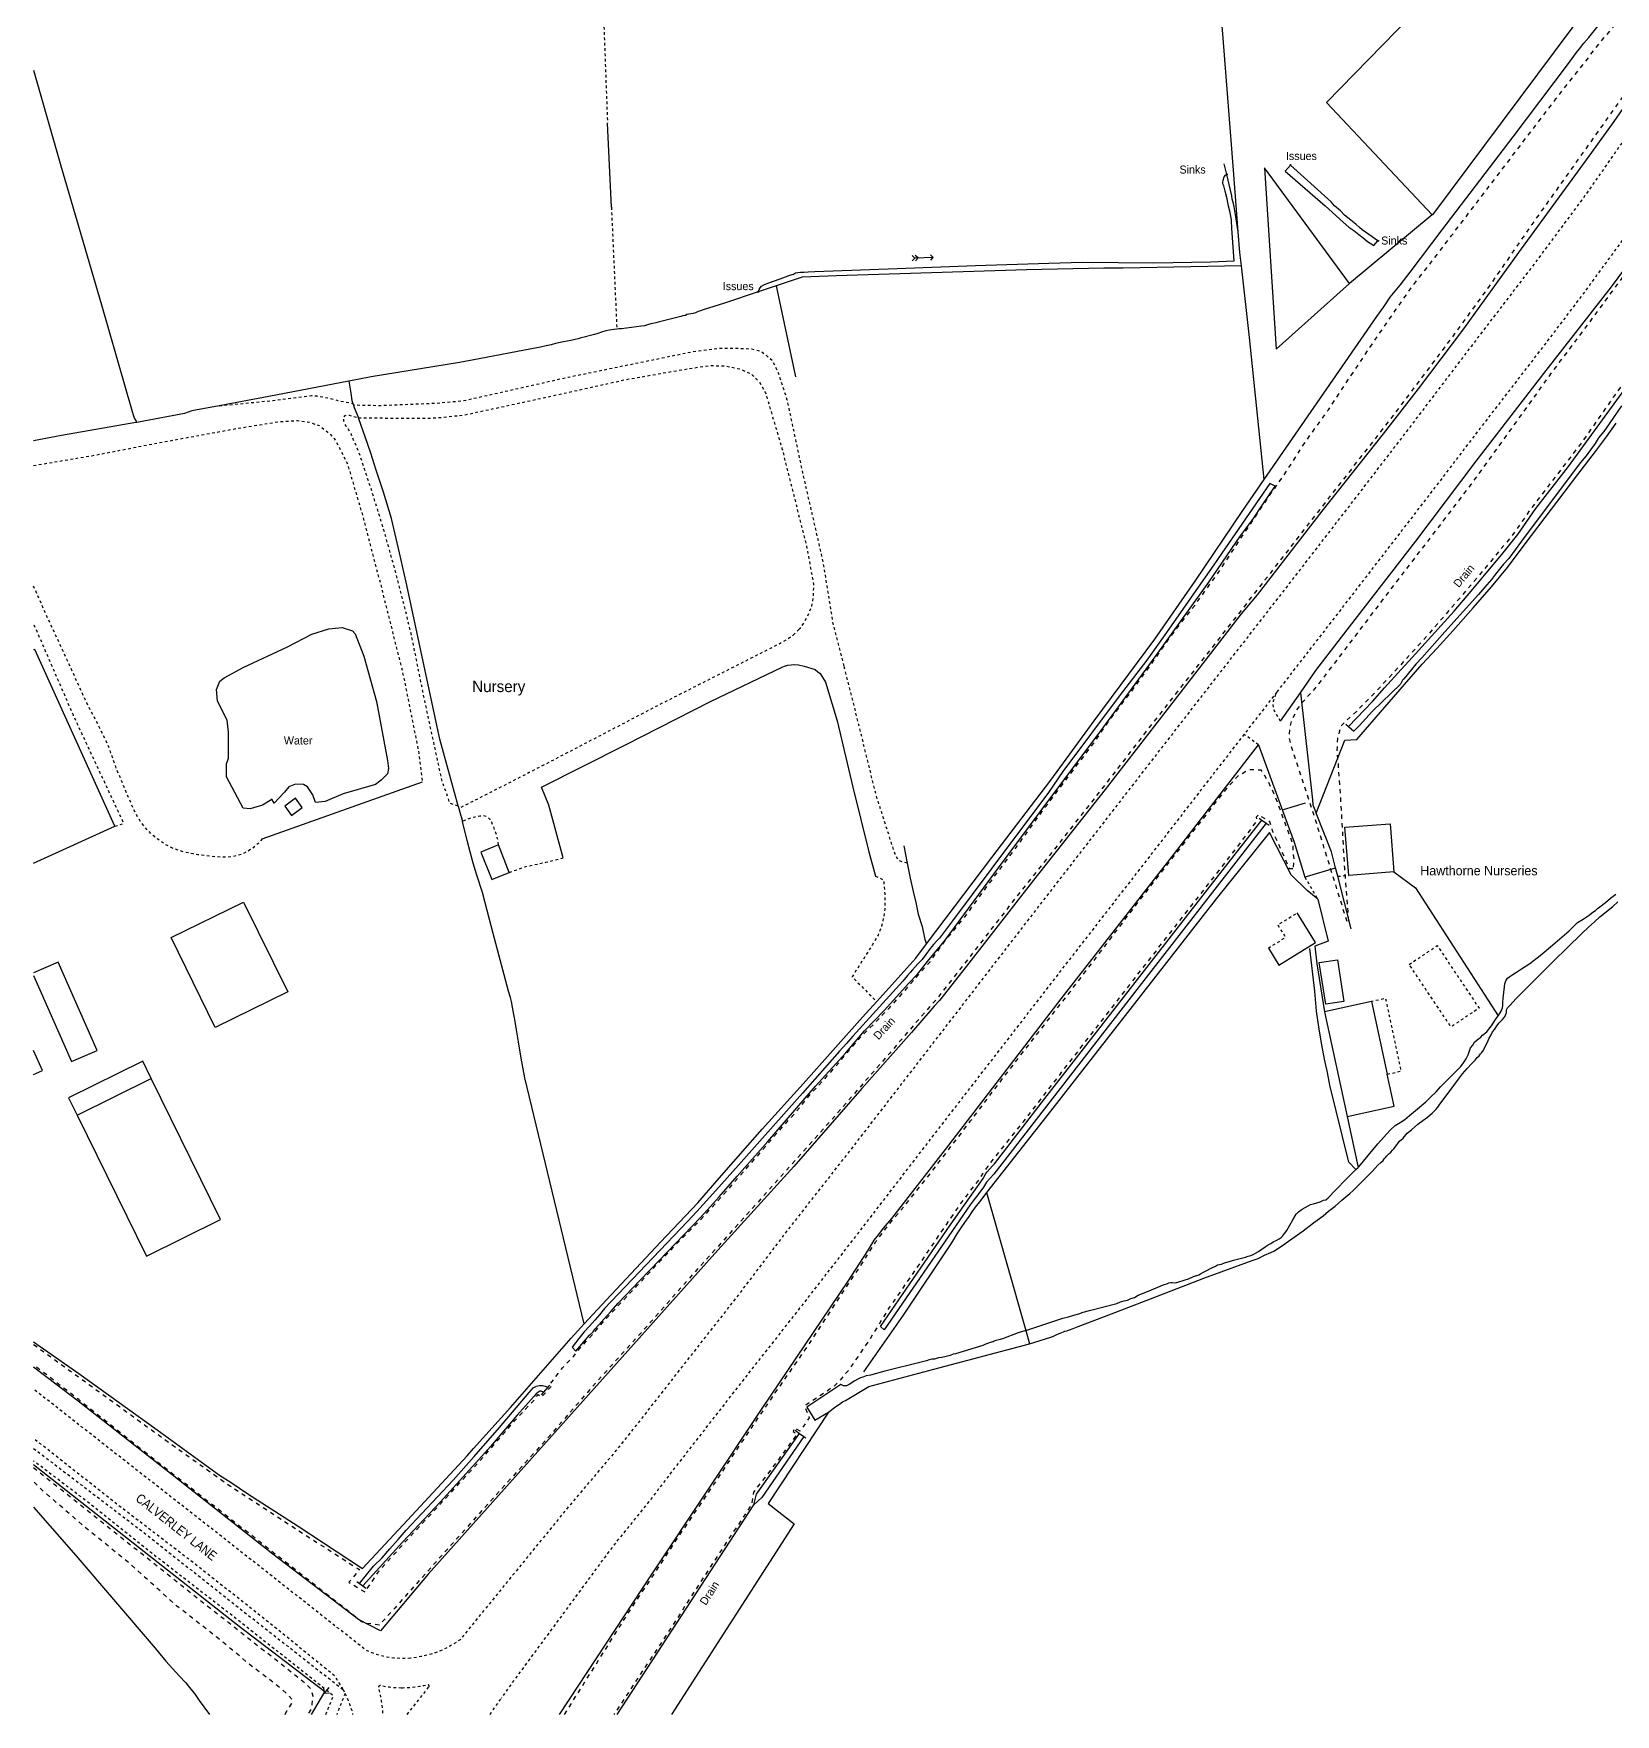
# Model space of a CAD drawing. Extents: x 421500 to 422711, y 436000 to 437000.
# Drawn here: x 421500 to 421796.4, y 436000 to 436315 of the extents above; entities that cross this region are included whole.
import ezdxf

# ---------------------------------------------------------------- set-up
doc = ezdxf.new("R2010")
doc.units = 0
doc.linetypes.add('716709-ExBase$0$OS-DASHEDLINE', pattern=[1, 0.5, -0.5])
doc.linetypes.add('716709-ExBase$0$OS-LANDFORM', pattern=[1.6, 0.8, -0.8])
doc.layers.get('0').update_dxf_attribs({"color": 210})
for name, color, linetype in [('716709-ExBase$0$OS-LINE_0001_BLG_OUTLINE', 7, 'Continuous'), ('716709-ExBase$0$OS-LINE_0003_BLG_OUTLINE_OVHD', 7, '716709-ExBase$0$OS-DASHEDLINE'), ('716709-ExBase$0$OS-LINE_0021_ROAD_OR_TRACK', 8, '716709-ExBase$0$OS-DASHEDLINE'), ('716709-ExBase$0$OS-LINE_0030_OBSTRUCTING_FEAT', 8, 'Continuous'), ('716709-ExBase$0$OS-LINE_0032_PATH_OR_EDGE', 8, '716709-ExBase$0$OS-DASHEDLINE'), ('716709-ExBase$0$OS-LINE_0059_WATER_EDGE_LIMIT', 8, 'Continuous'), ('716709-ExBase$0$OS-LINE_0374_TOP_OF_SLOPE', 8, '716709-ExBase$0$OS-LANDFORM'), ('716709-ExBase$0$OS-LINE_0376_BOT_SLOPE_CLIFF', 8, '716709-ExBase$0$OS-LANDFORM'), ('716709-ExBase$0$OS-PT_0026_BENCH_MARK_LOCN', 8, 'Continuous'), ('716709-ExBase$0$OS-PT_0057_WATER_LOCATION', 8, 'Continuous'), ('716709-ExBase$0$OS-SYMB_0026_BENCH_MARK', 8, 'Continuous'), ('716709-ExBase$0$OS-SYMB_0069_DIRECTION_OF_FL', 8, 'Continuous'), ('716709-ExBase$0$OS-TEXT_BUILDING_OR_STRUCTURE', 4, 'Continuous'), ('716709-ExBase$0$OS-TEXT_BUILT_ENVIRONMENT', 4, 'Continuous'), ('716709-ExBase$0$OS-TEXT_INLAND_WATER', 4, 'Continuous'), ('716709-ExBase$0$OS-TEXT_ROAD_NAME', 7, 'Continuous')]:
    doc.layers.add(name, color=color, linetype=linetype)
doc.styles.add('716709-ExBase$0$Romans', font='romans.shx', dxfattribs={"width": 0.9})
doc.styles.add('716709-ExBase$0$Standard', font='romans.shx')

# ---------------------------------------------------------------- blocks, each defined once
blk = doc.blocks.new('716709-ExBase$0$OS-BENCH MARK')
at = {"linetype": 'Continuous'}
blk.add_line((1.42, 0), (0, 0), dxfattribs=at)
at = {"linetype": 'Continuous', "flags": 128}
blk.add_lwpolyline([(0.707, 0.707), (0, 0), (0.707, -0.707)], dxfattribs=at)
blk = doc.blocks.new('716709-ExBase$0$OS-FLOW ARROW')
at = {"linetype": 'Continuous', "flags": 128}
for points in [[(0.5, 0.5), (0, 0), (0.5, -0.5)], [(0, 0), (3.438, 0)], [(3.35, 0.5), (2.85, 0), (3.35, -0.5)], [(3.938, 0.5), (3.438, 0), (3.938, -0.5)]]:
    blk.add_lwpolyline(points, dxfattribs=at)
blk = doc.blocks.new('716709-ExBase$0$OS-DOT')
at = {"linetype": 'Continuous'}
blk.add_circle((0, 0), 0.05, dxfattribs=at)

msp = doc.modelspace()

# ---------------------------------------------------------------- linework, layer by layer
at = {"layer": '716709-ExBase$0$OS-LINE_0001_BLG_OUTLINE'}
for p, q in [((421500, 436159.55), (421515.25, 436166.45)), ((421754.93, 436157.91), (421746.48, 436157.24)), ((421750.73, 436133.59), (421741.9, 436131.68)), ((421750.73, 436133.59), (421753.68, 436119.97)), ((421741.9, 436131.68), (421746.15, 436112.05)), ((421508.15, 436112.3), (421522.04, 436119.17))]:
    msp.add_line(p, q, dxfattribs=at)
at = {"layer": '716709-ExBase$0$OS-LINE_0001_BLG_OUTLINE', "flags": 128}
for points in [[(421515.25, 436166.45), (421500.2, 436199.6), (421500, 436199.5)], [(421746.48, 436157.24), (421745.76, 436166.25), (421754.21, 436166.92), (421754.93, 436157.91)], [(421534.05, 436128.75), (421525.75, 436145.6), (421539.35, 436152.25), (421547.65, 436135.4), (421534.05, 436128.75)], [(421500, 436138.5), (421507.1, 436122.35), (421511.9, 436124.45), (421504.6, 436141), (421500, 436139)], [(421744.36, 436141.44), (421745.57, 436133.6), (421742.16, 436133.08), (421740.95, 436140.92), (421744.36, 436141.44)], [(421500, 436119.95), (421501.65, 436120.7), (421500, 436124.4)], [(421522.04, 436119.17), (421520.45, 436122.4), (421506.55, 436115.55), (421508.15, 436112.3)], [(421508.15, 436112.3), (421521.15, 436085.9), (421535, 436092.75), (421522.04, 436119.17)], [(421746.15, 436112.05), (421754.98, 436113.96), (421753.68, 436119.97)]]:
    msp.add_lwpolyline(points, dxfattribs=at)
at = {"layer": '716709-ExBase$0$OS-LINE_0003_BLG_OUTLINE_OVHD', "flags": 128}
msp.add_lwpolyline([(421753.68, 436119.97), (421756.31, 436120.57), (421753.42, 436134.17), (421750.73, 436133.59)], dxfattribs=at)
at = {"layer": '716709-ExBase$0$OS-LINE_0021_ROAD_OR_TRACK'}
for p, q in [((421557.99, 436004.65), (421558.37, 436003.92)), ((421570.01, 436000), (421574.08, 436005.16)), ((421585.55, 436000), (421587.61, 436002.98))]:
    msp.add_line(p, q, dxfattribs=at)
at = {"layer": '716709-ExBase$0$OS-LINE_0021_ROAD_OR_TRACK', "flags": 128}
for points in [[(421918.4, 436449.3), (421911.7, 436439.7), (421895.85, 436416.9), (421879.9, 436393.9), (421861.05, 436366.95), (421840.45, 436337.6), (421820.25, 436308.4), (421802.65, 436283.05), (421800.85, 436280.4), (421798.9, 436277.85), (421790.7, 436266.65), (421783.4, 436257), (421771.05, 436241), (421762.55, 436229.85), (421745, 436207.1), (421732.98, 436191.6)], [(421870.48, 436405.24), (421873.3, 436403.4), (421855.55, 436377.85), (421838.5, 436353.25), (421824.65, 436333.5), (421815.3, 436320.05), (421800.75, 436298.95), (421790.75, 436284.65), (421781.5, 436272.2), (421769.45, 436256.45), (421757.3, 436240.45), (421743.6, 436222.65), (421735.05, 436211.6), (421718, 436189.7), (421684.9, 436147), (421653.05, 436105.75), (421641.05, 436090.45), (421631.6, 436078), (421622.8, 436066.8), (421612.2, 436053.25), (421608.95, 436049.2), (421600.6, 436039.35), (421579.91, 436013.99), (421579.29, 436013.56), (421578.65, 436013.16), (421577.99, 436012.78), (421577.32, 436012.43), (421576.64, 436012.11), (421575.94, 436011.81), (421575.23, 436011.55), (421574.51, 436011.31), (421573.79, 436011.1), (421572.56, 436010.82), (421571.92, 436010.71), (421571.28, 436010.61), (421570.63, 436010.54)], [(421732.98, 436191.6), (421730.82, 436188.81), (421726.85, 436183.69)], [(421726.85, 436183.69), (421726, 436182.6), (421711.15, 436163.4), (421692.2, 436139), (421668.9, 436108.9), (421655, 436090.85), (421643.55, 436076.1), (421632.65, 436062.25), (421620, 436046), (421615, 436039.45), (421612.8, 436036.75), (421609.45, 436032.65), (421607.1, 436029.55), (421603.85, 436025.15), (421597.6, 436016.65), (421589.1, 436005.15), (421587.61, 436002.98)], [(421570.63, 436010.54), (421569.98, 436010.49), (421569.33, 436010.47), (421568.68, 436010.47), (421567.43, 436010.55), (421566.78, 436010.64), (421566.14, 436010.75), (421565.5, 436010.89), (421564.87, 436011.05), (421564.25, 436011.24), (421563.64, 436011.45), (421563.03, 436011.69), (421562.33, 436012), (421533.95, 436034.35), (421517.9, 436046.9), (421500, 436060.95)], [(421557.99, 436004.65), (421557.71, 436005.2), (421557.29, 436005.9), (421556.84, 436006.58), (421556.37, 436007.25), (421544.85, 436016.6), (421530.8, 436027.75), (421516, 436039.1), (421500, 436051.7)], [(421568.93, 436004.94), (421568.36, 436004.95), (421567.54, 436004.99), (421566.72, 436005.07), (421565.17, 436005.31), (421565.16, 436005.32), (421565.15, 436005.33), (421565.13, 436005.34), (421565.12, 436005.35), (421565.11, 436005.35), (421565.09, 436005.36), (421565.08, 436005.36), (421565.06, 436005.37), (421565.05, 436005.37), (421565.03, 436005.38), (421565.02, 436005.38), (421565, 436005.38), (421564.99, 436005.39), (421564.97, 436005.39), (421564.96, 436005.39), (421564.94, 436005.39), (421564.93, 436005.39), (421564.91, 436005.39), (421564.9, 436005.38), (421564.88, 436005.38), (421564.86, 436005.38), (421564.85, 436005.37), (421564.83, 436005.37), (421564.82, 436005.37), (421564.81, 436005.36), (421564.79, 436005.35), (421564.78, 436005.35), (421564.76, 436005.34), (421564.75, 436005.33), (421564.74, 436005.32), (421564.73, 436005.31), (421564.71, 436005.3), (421564.7, 436005.29), (421564.69, 436005.27), (421564.68, 436005.26), (421564.67, 436005.25), (421564.66, 436005.24), (421564.65, 436005.22), (421564.65, 436005.21), (421564.64, 436005.2), (421564.63, 436005.18), (421564.63, 436005.17), (421564.62, 436005.15), (421564.62, 436005.14), (421564.62, 436005.12), (421564.61, 436005.11), (421564.61, 436005.09), (421564.61, 436005.08), (421564.61, 436005.06), (421564.61, 436005.05), (421564.61, 436005.03), (421564.61, 436005.02), (421564.61, 436005), (421564.61, 436004.98), (421564.62, 436004.97), (421564.62, 436004.95), (421564.62, 436004.94), (421564.63, 436004.93), (421564.63, 436004.91), (421564.64, 436004.9), (421564.65, 436004.88), (421564.65, 436004.87), (421564.66, 436004.86), (421564.67, 436004.84), (421564.69, 436004.83), (421564.94, 436003.66), (421565.15, 436002.48), (421565.39, 436000.43), (421565.42, 436000)], [(421574.08, 436005.16), (421574.09, 436005.17), (421574.09, 436005.18), (421574.1, 436005.19), (421574.1, 436005.2), (421574.11, 436005.2), (421574.11, 436005.21), (421574.12, 436005.22), (421574.12, 436005.23), (421574.12, 436005.24), (421574.12, 436005.25), (421574.13, 436005.26), (421574.13, 436005.28), (421574.13, 436005.29), (421574.13, 436005.3), (421574.13, 436005.31), (421574.13, 436005.32), (421574.13, 436005.33), (421574.13, 436005.34), (421574.13, 436005.35), (421574.12, 436005.36), (421574.12, 436005.37), (421574.12, 436005.38), (421574.11, 436005.39), (421574.11, 436005.4), (421574.1, 436005.42), (421574.09, 436005.43), (421574.08, 436005.44), (421574.08, 436005.45), (421574.07, 436005.46), (421574.06, 436005.47), (421574.05, 436005.48), (421574.04, 436005.49), (421574.03, 436005.49), (421574.02, 436005.5), (421574.01, 436005.5), (421574, 436005.51), (421573.99, 436005.51), (421573.98, 436005.52), (421573.97, 436005.52), (421573.96, 436005.52), (421573.95, 436005.53), (421573.94, 436005.53), (421573.93, 436005.53), (421573.12, 436005.35), (421572.31, 436005.2), (421571.49, 436005.08), (421570.67, 436005), (421569.19, 436004.94), (421568.93, 436004.94)], [(421558.37, 436003.92), (421558.41, 436003.84), (421558.69, 436003.23), (421558.95, 436002.61), (421559.19, 436001.98), (421559.41, 436001.35), (421559.61, 436000.7), (421559.77, 436000.05), (421559.78, 436000)]]:
    msp.add_lwpolyline(points, dxfattribs=at)
at = {"layer": '716709-ExBase$0$OS-LINE_0030_OBSTRUCTING_FEAT'}
for p, q in [((421608.28, 436282.45), (421607.55, 436298.22)), ((421723.61, 436288.61), (421723.15, 436290.6)), ((421762.11, 436281.01), (421746.61, 436268.15)), ((421639.15, 436267.72), (421635.78, 436266.6)), ((421639.15, 436267.72), (421642.8, 436250.7)), ((421559.85, 436245.7), (421559.96, 436245.35)), ((421733.69, 436186.13), (421737.43, 436191.44)), ((421745.9, 436185.6), (421746.43, 436185.13)), ((421746.43, 436185.13), (421747.44, 436184.24)), ((421542.85, 436164.1), (421572.85, 436174.8)), ((421579.57, 436170.24), (421579.69, 436169.77)), ((421729.7, 436167.95), (421730.17, 436167.62)), ((421738.3, 436170.77), (421734.2, 436169.51)), ((421730.17, 436167.62), (421730.98, 436167.05)), ((421730.98, 436167.05), (421731.55, 436166.65)), ((421589.15, 436157.8), (421587.1, 436162.95)), ((421663.1, 436162.75), (421663.74, 436159.53)), ((421744.4, 436157.07), (421744, 436158.65)), ((421746.9, 436147.2), (421744.4, 436157.07)), ((421746.15, 436112.05), (421748.21, 436102.51)), ((421678.6, 436097.8), (421685.94, 436071.96)), ((421685.94, 436071.96), (421686.65, 436069.45)), ((421596.36, 436061.3), (421595.58, 436060.41)), ((421596.7, 436061.7), (421596.36, 436061.3)), ((421595.58, 436060.41), (421595.15, 436059.9)), ((421642.75, 436053.25), (421643.55, 436052.65)), ((421643.55, 436052.65), (421644.35, 436052.06)), ((421644.35, 436052.06), (421644.7, 436051.8)), ((421560.55, 436024.9), (421561.1, 436024.5)), ((421561.1, 436024.5), (421561.67, 436024.07)), ((421561.67, 436024.07), (421562.25, 436023.65))]:
    msp.add_line(p, q, dxfattribs=at)
at = {"layer": '716709-ExBase$0$OS-LINE_0030_OBSTRUCTING_FEAT', "flags": 128}
for points in [[(421725.75, 436277.85), (421724.85, 436289.4), (421722.95, 436314.15), (421721.25, 436334.5), (421720.8, 436343.25), (421719.25, 436368.4), (421718.9, 436374.85), (421717.8, 436390.7), (421716.85, 436406), (421716.75, 436408.4), (421716.55, 436410.65), (421716.25, 436413.65), (421715.95, 436416.7), (421715.6, 436419.45), (421714.9, 436423.15), (421713.25, 436432.96)], [(421737.43, 436191.44), (421740.29, 436195.62), (421745.1, 436201.9), (421759.05, 436219.85), (421770.35, 436234.85), (421783.05, 436251.3), (421795.7, 436267.55), (421804.85, 436279.85), (421814.4, 436293.8), (421828.15, 436313.6), (421847.1, 436340.8), (421855.75, 436353.25), (421869.4, 436372.95), (421887.15, 436398.65), (421903.95, 436422.9), (421912.1, 436434.55)], [(421762.11, 436281.01), (421742.32, 436302.08), (421758.04, 436318.19), (421833.42, 436414.03), (421856.89, 436408), (421762.16, 436281.06), (421762.11, 436281.01)], [(421730.6, 436231.45), (421751.75, 436262), (421753.05, 436263.8), (421754.25, 436265.6), (421756.1, 436267.85), (421757.95, 436270.3), (421763.95, 436278.2), (421777.3, 436295.65), (421787.45, 436309.15), (421789.15, 436311.45), (421789.7, 436312.15), (421790.55, 436313.2), (421791.45, 436314.3), (421792.7, 436315.85), (421798.15, 436322.45), (421805.4, 436331.2), (421811.5, 436339.05), (421820.75, 436351.25), (421833.95, 436368.75), (421846.75, 436385.85), (421858.55, 436401.65), (421862.55, 436406.75), (421864.15, 436409.15)], [(421806.45, 436313.4), (421796.15, 436298.5), (421791.95, 436292.75), (421788.8, 436288.35), (421778.3, 436273.95), (421767.95, 436259.7), (421759.45, 436248.45), (421752.95, 436240), (421741.45, 436225.5), (421729.3, 436209.85), (421726.3, 436206.25), (421714.4, 436190.85), (421700.8, 436173.35), (421687.4, 436156.35), (421674.85, 436140.25), (421669.8, 436133.8), (421668.8, 436132.7), (421664.5, 436127.8), (421655.2, 436117.3), (421642.45, 436102.7), (421628.25, 436087), (421573.95, 436026.25), (421565.03, 436015.64), (421560.89, 436017.78), (421544.85, 436030.05), (421525.95, 436044.9), (421508.35, 436058.7), (421500, 436065.1)], [(421500, 436308.15), (421505.1, 436290.2), (421512.75, 436264.15), (421518.5, 436244.2), (421518.65, 436243.55), (421518.8, 436243.15), (421519, 436242.75), (421519.25, 436242.35), (421519.34, 436242.13)], [(421725.75, 436277.85), (421725.25, 436281.1), (421725.1, 436281.8), (421725, 436282.55), (421724.85, 436283.15), (421724.65, 436284), (421724.55, 436284.6), (421724.3, 436285.65), (421723.61, 436288.61)], [(421746.61, 436268.15), (421730.71, 436289.83), (421732.84, 436255.86), (421746.61, 436268.15)], [(421726.34, 436271.47), (421726.05, 436274), (421725.75, 436277.85)], [(421726.34, 436271.47), (421704.2, 436271.05), (421700.55, 436271.05), (421686.1, 436270.75), (421650.45, 436269.6), (421644.05, 436269.35), (421639.15, 436267.72)], [(421730.6, 436231.45), (421727.85, 436258.05), (421726.34, 436271.47)], [(421635.78, 436266.6), (421629.45, 436264.5), (421625.5, 436263.25), (421624.95, 436263.05), (421624.55, 436262.9), (421624.05, 436262.7), (421623.6, 436262.55), (421623.15, 436262.5), (421622.8, 436262.4), (421622.45, 436262.35), (421622.15, 436262.2), (421621.7, 436262.1), (421621.3, 436262), (421617.05, 436260.95), (421616.6, 436260.8), (421616.05, 436260.7), (421615.65, 436260.6), (421615.05, 436260.4), (421614.5, 436260.25), (421613.9, 436260.2), (421610.15, 436259.7), (421609.7, 436259.65), (421609.3, 436259.6)], [(421609.3, 436259.6), (421608.75, 436259.55), (421607.95, 436259.4), (421607.25, 436259.3), (421606.45, 436259.05), (421605.75, 436258.8), (421605.1, 436258.6), (421602.45, 436257.9), (421602.05, 436257.8), (421601.5, 436257.7), (421600.7, 436257.5), (421599.3, 436257.25), (421597.8, 436256.95), (421597, 436256.7), (421596.05, 436256.5), (421595, 436256.25), (421593.3, 436255.95), (421583.5, 436254.05), (421579.8, 436253.35), (421563.25, 436250.65), (421559.1, 436249.85)], [(421559.1, 436249.85), (421544.1, 436247), (421534.8, 436245.25)], [(421559.1, 436249.85), (421559.4, 436248), (421559.5, 436247.2), (421559.6, 436246.7), (421559.65, 436246.25), (421559.85, 436245.7)], [(421534.8, 436245.25), (421529.65, 436244.3), (421528.3, 436243.8), (421519.34, 436242.13)], [(421559.96, 436245.35), (421560.1, 436244.9), (421560.87, 436243)], [(421519.34, 436242.13), (421519.15, 436242.1), (421505.25, 436239.7), (421500, 436238.7)], [(421579.57, 436170.24), (421579.55, 436170.3), (421576.1, 436182.8), (421569.8, 436212.2), (421568.6, 436217.7), (421567.05, 436224.15), (421565.6, 436229.05), (421564.15, 436233.4), (421563.2, 436236.4), (421562.15, 436239.4), (421560.95, 436242.8), (421560.87, 436243)], [(421740.39, 436168.9), (421745.73, 436182.6), (421747.96, 436182.71), (421754.85, 436190.65), (421760.25, 436196.85), (421762.95, 436199.75), (421766.05, 436203.15), (421769.8, 436207.4), (421773.2, 436211.35), (421776.2, 436214.95), (421779.55, 436219.4), (421789.4, 436232.4), (421792.7, 436236.7), (421794.75, 436239.45), (421796.6, 436242)], [(421667.35, 436144.4), (421679.6, 436160.6), (421690.65, 436175.1), (421698.75, 436186.2), (421710.1, 436201.5), (421717.7, 436212.35), (421726.6, 436225.6), (421730.6, 436231.45)], [(421599.25, 436160.55), (421596.55, 436170.4), (421595.2, 436173.75), (421610.8, 436181.65), (421626.85, 436189.8), (421640.4, 436196.35), (421640.71, 436196.45)], [(421640.71, 436196.45), (421641.35, 436196.65), (421642.6, 436196.75), (421643.35, 436196.7), (421643.37, 436196.69), (421644.4, 436196.45), (421646.45, 436195.8), (421646.98, 436195.41)], [(421646.98, 436195.41), (421647.4, 436195.1), (421648.4, 436193.45), (421650.6, 436186.2), (421653.5, 436173.8), (421656.5, 436161.65), (421657.75, 436157.1)], [(421737.43, 436191.44), (421739.66, 436171.43), (421739.77, 436170.49), (421740.39, 436168.9)], [(421598.55, 436000), (421615.95, 436026.35), (421636.55, 436057.3), (421652.65, 436081.2), (421655.5, 436085.6), (421656.35, 436086.9), (421657.1, 436088.1), (421657.55, 436088.85), (421658.4, 436089.95), (421659.25, 436091.1), (421660.85, 436092.95), (421670.9, 436105.85), (421692.55, 436134.1), (421713.35, 436160.8), (421729.55, 436181.7)], [(421729.55, 436181.7), (421734.07, 436169.38), (421736.25, 436163.45), (421738.22, 436156.93)], [(421547.05, 436170.2), (421548.35, 436168.45), (421550.35, 436169.95), (421549.05, 436171.7), (421547.05, 436170.2)], [(421579.69, 436169.77), (421580.05, 436168.4), (421580.1, 436168.3), (421580.35, 436167.35)], [(421744, 436158.65), (421743.24, 436161.63), (421740.39, 436168.9)], [(421603.2, 436073.17), (421592.05, 436119.3), (421591.4, 436123), (421590.85, 436126.05), (421590.5, 436128.3), (421590.2, 436130.2), (421590, 436131.15), (421589.75, 436132.55), (421589.55, 436133.6), (421589.4, 436134.35), (421589, 436135.55), (421586.15, 436146.35), (421585, 436150.65), (421584.1, 436154.05), (421583.05, 436157.3), (421582.8, 436158.1), (421582.35, 436159.5), (421581.25, 436163.8), (421580.35, 436167.35)], [(421740.67, 436152.8), (421738.7, 436154.4), (421735.68, 436157.32), (421731.6, 436165.3), (421721.65, 436152.85), (421707.85, 436135.2), (421690.6, 436113.05), (421678.6, 436097.8)], [(421587.1, 436162.95), (421583.8, 436161.6), (421585.85, 436156.45), (421589.15, 436157.8)], [(421663.74, 436159.53), (421664.3, 436156.75), (421664.85, 436154.25), (421665.35, 436152.15), (421665.8, 436150), (421666.5, 436147.65), (421667.05, 436145.2), (421667.35, 436144.4)], [(421738.22, 436156.93), (421738.54, 436157.02), (421744, 436158.65)], [(421754.93, 436157.91), (421758.99, 436154.89), (421774.5, 436130.93)], [(421740.67, 436152.8), (421742.62, 436144.9), (421740.09, 436143.96), (421740.51, 436140.69), (421741.9, 436131.68)], [(421731.4, 436143.62), (421733.37, 436140.44), (421740.22, 436144.69), (421736.8, 436150.2)], [(421658, 436133.6), (421665.35, 436141.7), (421667.35, 436144.4)], [(421747.8, 436102.1), (421746.5, 436103.5), (421742.9, 436117.95), (421742.5, 436120.3), (421741.95, 436122.8), (421741.45, 436125.5), (421740.95, 436128.4), (421740.45, 436131.8), (421740.1, 436135.55), (421739.2, 436143.51)], [(421603.2, 436073.17), (421607.35, 436077.7), (421617.5, 436088.5), (421624.5, 436095.85), (421628.5, 436100.5), (421636.55, 436109.7), (421644.2, 436118.2), (421655.35, 436130.65), (421658, 436133.6)], [(421678.6, 436097.8), (421677.3, 436096.15), (421676.65, 436095.3), (421675.85, 436094.2), (421675.25, 436093.3), (421674.45, 436092.2), (421673.9, 436091.35), (421673, 436090.05), (421672, 436088.4), (421662.95, 436074.85), (421655.55, 436064.2)], [(421500, 436069.8), (421508.45, 436063.9), (421523.15, 436053.35), (421534.85, 436044.85), (421537, 436043.45), (421540.15, 436041.35), (421549.6, 436035.25), (421561.62, 436027.37), (421570.05, 436036.4), (421581.25, 436048.45), (421582.45, 436049.85), (421589.35, 436057.5), (421600.75, 436070.5), (421603.2, 436073.17)], [(421649, 436056.64), (421637.65, 436039.5), (421642.51, 436035.74), (421619.55, 436000)], [(421552.05, 436000), (421554.6, 436004.21), (421538.5, 436016.5), (421500, 436046.75)], [(421500, 436038.85), (421507.9, 436029.75), (421522.8, 436012.4), (421524.75, 436009.95), (421526.05, 436008.6), (421527.25, 436007.25), (421528.5, 436005.9), (421529.45, 436004.75), (421530.15, 436003.9), (421531, 436002.6), (421532.95, 436000)]]:
    msp.add_lwpolyline(points, dxfattribs=at)
at = {"layer": '716709-ExBase$0$OS-LINE_0032_PATH_OR_EDGE'}
for p, q in [((421608.28, 436282.45), (421609.3, 436259.6)), ((421643.44, 436203.35), (421642.57, 436202.51)), ((421729.55, 436181.7), (421726.85, 436183.69)), ((421738.22, 436156.93), (421740.67, 436152.8)), ((421744.4, 436157.07), (421746.48, 436157.24)), ((421558.37, 436003.92), (421556.8, 436000))]:
    msp.add_line(p, q, dxfattribs=at)
at = {"layer": '716709-ExBase$0$OS-LINE_0032_PATH_OR_EDGE', "flags": 128}
for points in [[(421650.33, 436353.03), (421650.35, 436352.55), (421650.25, 436351.8), (421649.95, 436351.05), (421649.4, 436349.95), (421648.95, 436348.65), (421648.35, 436347.3), (421647.8, 436346.2), (421647.2, 436345.35), (421635.05, 436344.15), (421605.9, 436341.35), (421606.8, 436318.45), (421607.55, 436298.22)], [(421649.42, 436207.13), (421648, 436215.9), (421644.15, 436232.75), (421641.25, 436246.3), (421639.55, 436251.5), (421638.5, 436253.65), (421637.4, 436254.6), (421636.4, 436255.35), (421634.6, 436255.85), (421631.55, 436256), (421628.6, 436256), (421623.55, 436255.35), (421600.15, 436250.55), (421580.55, 436246.15), (421575.55, 436245.7), (421570.9, 436245.5), (421564.9, 436245.25), (421559.96, 436245.35)], [(421560.87, 436243), (421573.45, 436242.9), (421576.25, 436243.05), (421580.8, 436243.55), (421595.8, 436246.8), (421610.9, 436250.15), (421620.9, 436251.9), (421626.6, 436252.8), (421629.75, 436252.7), (421632.35, 436252.15), (421634.35, 436251.3), (421636, 436249.75), (421637.15, 436247.7), (421640.25, 436237.25), (421644.85, 436218.95), (421646.15, 436211.85), (421646.1, 436209.55), (421645.75, 436207.55), (421644.9, 436205.5), (421643.6, 436203.5), (421643.44, 436203.35)], [(421534.8, 436245.25), (421544.85, 436246.25), (421552.05, 436247.15), (421553, 436247.1), (421554.6, 436246.85), (421555.5, 436246.65), (421557, 436246.25), (421559.85, 436245.7)], [(421579.57, 436170.24), (421578.8, 436170.45), (421578.15, 436170.7), (421577.95, 436170.95), (421577.85, 436171.1), (421577.65, 436171.9), (421576.6, 436174.75), (421575.7, 436178.85), (421573.15, 436190.7), (421570.75, 436202.6), (421568.1, 436213.2), (421565.6, 436222.1), (421563.4, 436229.25), (421560.9, 436236.75), (421560.1, 436238.55), (421559.5, 436240), (421558.95, 436240.9), (421558.6, 436241.4), (421558.25, 436242), (421558.15, 436242.35), (421558.15, 436243.1), (421558.3, 436243.35), (421558.4, 436243.45), (421558.7, 436243.55), (421559, 436243.55), (421559.15, 436243.5), (421560.87, 436243)], [(421500, 436234.05), (421510.9, 436235.9), (421524.15, 436238.45), (421538.35, 436241.05), (421545.85, 436242.25), (421549.45, 436242.5), (421551.6, 436242.2), (421553.5, 436241.55), (421555.15, 436240.3), (421556.35, 436239.15), (421557.3, 436237.4), (421558.85, 436234.25), (421561.55, 436225), (421565.2, 436211.1), (421569.3, 436194.65), (421572.2, 436180.15), (421572.85, 436174.8)], [(421542.85, 436164.1), (421542.45, 436163.6), (421542, 436163.15), (421541.55, 436162.75), (421541.05, 436162.35), (421540.55, 436162), (421540, 436161.65), (421539.1, 436161.25), (421538.2, 436160.95), (421537.25, 436160.75), (421536.3, 436160.65), (421535.3, 436160.65), (421534.3, 436160.7), (421533.3, 436160.8), (421531.55, 436161), (421530.75, 436161.1), (421529.95, 436161.25), (421529.2, 436161.4), (421528.4, 436161.55), (421526.15, 436162.3), (421525.45, 436162.65), (421524.6, 436163.1), (421523.3, 436164), (421522.65, 436164.5), (421522.05, 436165), (421521.5, 436165.6), (421520.95, 436166.15), (421520.45, 436166.8), (421519.55, 436168.1), (421519.15, 436168.8), (421518.7, 436169.7), (421515.5, 436177.3), (421514.1, 436181.3), (421512.15, 436185.4), (421509.95, 436189.55), (421506.3, 436197.6), (421502.35, 436206.1), (421500, 436211.45)], [(421651.89, 436196.47), (421649.8, 436204.75), (421649.42, 436207.13)], [(421515.25, 436166.45), (421516.9, 436167), (421507.45, 436187.25), (421500.5, 436203.3), (421500, 436204.35)], [(421642.57, 436202.51), (421642.05, 436202), (421639.9, 436200.7), (421617.15, 436189.15), (421592.9, 436176.5), (421579.69, 436169.77)], [(421663.74, 436159.53), (421662.1, 436160), (421661.45, 436161.2), (421657.95, 436172.1), (421653.95, 436188.3), (421651.89, 436196.47)], [(421733.69, 436186.13), (421732.41, 436188.24), (421732.29, 436189.44), (421732.38, 436189.94), (421732.98, 436191.6)], [(421587.1, 436162.95), (421587.05, 436163.55), (421586.95, 436164.1), (421586.65, 436165.2), (421586.4, 436165.85), (421586.3, 436166.1), (421586.2, 436166.4), (421586.05, 436166.7), (421585.85, 436167.2), (421585.7, 436167.5), (421585.55, 436167.7), (421585.15, 436168.1), (421584.8, 436168.3), (421584.25, 436168.4), (421583.65, 436168.35), (421582.7, 436168.15), (421582.1, 436168), (421581.55, 436167.85), (421581, 436167.65), (421580.35, 436167.35)], [(421589.15, 436157.8), (421592.05, 436158.85), (421596, 436159.7), (421599.25, 436160.55)], [(421657.75, 436157.1), (421659.3, 436156.4), (421659.5, 436153.85), (421659.55, 436153.05), (421659.55, 436152.2), (421659.5, 436150.85), (421659.4, 436150.1), (421659.3, 436149.4), (421659.15, 436148.7), (421658.95, 436147.95), (421658.75, 436147.25), (421658.25, 436146.05), (421657.9, 436145.4), (421657.2, 436144.25), (421653.4, 436138.2), (421658, 436133.6)], [(421731.4, 436143.62), (421734.65, 436145.64), (421733.2, 436147.97), (421736.8, 436150.2)], [(421757.8, 436140.55), (421763.07, 436144.07), (421770.89, 436132.36), (421765.62, 436128.84), (421757.8, 436140.55)], [(421500, 436049.85), (421520.7, 436034.05), (421540.15, 436018.65), (421557.99, 436004.65)], [(421554.75, 436000), (421556.2, 436003.5), (421537.35, 436018.4), (421522.15, 436030.2), (421510, 436039.9), (421500, 436047.5)]]:
    msp.add_lwpolyline(points, dxfattribs=at)
at = {"layer": '716709-ExBase$0$OS-LINE_0059_WATER_EDGE_LIMIT'}
msp.add_line((421747.8, 436102.1), (421748.21, 436102.51), dxfattribs=at)
at = {"layer": '716709-ExBase$0$OS-LINE_0059_WATER_EDGE_LIMIT', "flags": 128}
for points in [[(421635.78, 436266.6), (421635.95, 436267.05), (421636.15, 436267.35), (421636.4, 436267.65), (421636.85, 436267.9), (421637.6, 436268.2), (421639.9, 436269.05), (421640.9, 436269.4), (421641.75, 436269.7), (421642.4, 436269.9), (421642.8, 436270.15), (421643.2, 436270.25), (421643.75, 436270.3), (421644.35, 436270.3), (421645.15, 436270.35), (421646.4, 436270.4), (421661.85, 436271), (421676.5, 436271.55), (421690.25, 436271.95), (421696.6, 436272.15), (421709.95, 436272.05), (421720.65, 436272.25), (421725, 436272.4), (421724.55, 436278.45), (421724.5, 436279.95), (421724.5, 436280.1), (421724.25, 436281.45), (421723.95, 436282.65), (421723.7, 436284.05), (421723.3, 436285.5), (421723.05, 436286.45), (421722.9, 436286.85), (421722.9, 436287.05), (421722.95, 436287.55), (421723.1, 436288.15), (421723.35, 436288.45), (421723.61, 436288.61)], [(421751.95, 436276.15), (421750.25, 436277.35), (421749.6, 436277.8), (421749, 436278.2), (421748.5, 436278.65), (421747.8, 436279.3), (421746.85, 436280.05), (421745.7, 436281), (421744.9, 436281.8), (421743.8, 436282.75), (421743.15, 436283.45), (421735.55, 436290.35), (421734.58, 436289.22), (421742.05, 436282.75), (421745.4, 436279.65), (421746.5, 436278.75), (421747.4, 436278.1), (421748.35, 436277.35), (421749.15, 436276.7), (421750, 436276.05), (421751.15, 436275.3), (421751.95, 436276.15)], [(421746.43, 436185.13), (421750.9, 436189.85), (421753.15, 436192.4), (421755.65, 436195.15), (421758.35, 436198.05), (421766.2, 436206.75), (421769.7, 436210.9), (421772.2, 436213.85), (421775.15, 436217.35), (421778.15, 436221.15), (421781.55, 436226), (421787.65, 436233.9), (421798.9, 436249.3), (421805.25, 436258.15), (421810.65, 436265.9), (421809.71, 436265.92)], [(421797.6, 436245.25), (421795.25, 436241.85), (421794.25, 436240.45), (421793.3, 436239.25), (421793.2, 436239.1), (421792.65, 436238.2), (421791.8, 436237), (421790.95, 436235.85), (421789.9, 436234.6), (421783.1, 436225.55), (421778.85, 436219.85), (421776.45, 436216.65), (421775.45, 436215.55), (421774.75, 436214.65), (421773.95, 436213.7), (421773.25, 436212.7), (421772.35, 436211.7), (421770.8, 436209.9), (421764.5, 436202.9), (421760.15, 436198), (421759.05, 436196.8), (421758.2, 436195.8), (421757.65, 436195.15), (421757.15, 436194.5), (421756.7, 436194), (421756.55, 436193.85), (421756.15, 436193.05), (421750.95, 436188), (421748.45, 436185.25), (421747.44, 436184.24)], [(421601.6, 436068.1), (421604.2, 436071.05), (421604.85, 436071.7), (421605.2, 436072.2), (421605.9, 436073), (421606.9, 436074.15), (421608.15, 436075.5), (421609.55, 436077.05), (421613.7, 436081.4), (421617.25, 436085.05), (421624.9, 436093.05), (421626.85, 436095.2), (421628.5, 436097), (421631.85, 436100.85), (421637.6, 436107.35), (421646.55, 436117.75), (421652.2, 436124), (421655.7, 436128.1), (421659.4, 436131.9), (421664.05, 436137.05), (421665.65, 436138.75), (421666.85, 436140.2), (421667.8, 436141.4), (421670.65, 436144.85), (421680.85, 436158.65), (421690.65, 436171.85), (421699.9, 436184.15), (421707.15, 436194), (421710.4, 436198.45), (421720.25, 436212.2), (421726.2, 436220.85), (421728.6, 436224.1), (421730.2, 436226.5), (421732.65, 436230.2), (421731.71, 436230.69), (421721.3, 436215.65), (421712.3, 436202.75), (421708.65, 436197.6), (421703.45, 436190.85), (421692.9, 436176.7), (421690.2, 436172.75), (421679.6, 436158.6), (421672.2, 436148.7), (421670.5, 436146.5), (421669.8, 436145.5), (421669.3, 436145), (421668.65, 436144.3), (421668.05, 436143.55), (421667.2, 436142.4), (421666.55, 436141.5), (421665.7, 436140.65), (421664.7, 436139.55), (421664.3, 436139.05), (421663.75, 436138.5), (421662.9, 436137.4), (421653.5, 436127.1), (421652.35, 436125.75), (421651, 436124.3), (421644.1, 436116.4), (421632.1, 436102.95), (421627.85, 436098.2), (421624.3, 436094.25), (421622.55, 436092.4), (421609.6, 436078.8), (421608.25, 436077.35), (421607, 436076.05), (421606.05, 436074.9), (421605.2, 436073.9), (421604.2, 436072.75), (421603.2, 436071.7), (421602.15, 436070.45), (421600.9, 436068.85), (421601.6, 436068.1)], [(421559.75, 436203.05), (421560.25, 436202.5), (421561.9, 436198.3), (421564.25, 436189.85), (421566.35, 436178.8), (421566.5, 436177.3), (421566.3, 436176.3), (421565.15, 436175.1), (421564.05, 436174.3), (421558, 436172.5), (421554.65, 436171.1), (421552.8, 436170.9), (421552.3, 436172.35), (421551.3, 436173.85), (421550.55, 436174.25), (421549.05, 436174.35), (421547.85, 436173.85), (421547, 436172.85), (421545.1, 436170.75), (421544.65, 436171.5), (421544.35, 436171.3), (421542.9, 436170.4), (421540.6, 436169.7), (421539.25, 436169.85), (421536.15, 436175.7), (421536.15, 436178.15), (421536.5, 436179.2), (421536.55, 436184.1), (421536.25, 436186.3), (421534.45, 436189.9), (421534.25, 436192.1), (421534.9, 436193.65), (421535.7, 436194.25), (421539.25, 436196.2), (421547.6, 436200.05), (421552.15, 436202.45), (421555.35, 436203.45), (421557.85, 436203.7), (421559.75, 436203.05)], [(421730.98, 436167.05), (421706.75, 436135.85), (421679.95, 436101.25), (421679.25, 436100.5), (421678.6, 436099.75), (421678, 436098.8), (421676.95, 436097.35), (421676.3, 436096.5), (421675.55, 436095.5), (421659.4, 436072.1), (421658.7, 436072.7), (421671.75, 436091.7), (421677.95, 436100.45), (421678.1, 436100.7), (421678.45, 436101.4), (421678.7, 436101.7), (421679.7, 436102.8), (421680.1, 436103.2), (421689.5, 436115.45), (421720.5, 436155.2), (421730.17, 436167.62)], [(421686.65, 436069.45), (421690.65, 436070.7), (421691.15, 436070.9), (421691.5, 436071.05), (421691.9, 436071.25), (421692.4, 436071.45), (421693, 436071.7), (421693.25, 436071.85), (421693.65, 436071.9), (421694.15, 436072.05), (421694.8, 436072.35), (421695.75, 436072.7), (421702, 436075.05), (421710.15, 436078.2), (421719.3, 436081.75), (421728.35, 436085.05), (421729.5, 436085.45), (421730.7, 436086.05), (421731.85, 436086.55), (421732.55, 436086.85), (421733.2, 436087.3), (421734.05, 436087.9), (421735.15, 436088.7), (421737.9, 436090.65), (421739.85, 436092.15), (421741.65, 436093.45), (421742.7, 436094.3), (421743.95, 436095.25), (421745.2, 436096.4), (421746.7, 436097.6), (421747.25, 436098.15), (421747.75, 436098.6), (421748.95, 436099.8), (421750.9, 436101.8), (421751.95, 436102.95), (421752.5, 436103.45), (421752.9, 436103.8), (421753.1, 436104.1), (421753.35, 436104.35), (421753.6, 436104.65), (421754.05, 436105.1), (421754.35, 436105.35), (421754.65, 436105.75), (421754.9, 436106), (421755.15, 436106.3), (421756, 436107.4), (421756.65, 436108), (421757.4, 436108.9), (421758.2, 436109.55), (421759.4, 436110.6), (421760.35, 436111.3), (421761.2, 436111.9), (421761.7, 436112.35), (421762.1, 436112.65), (421762.8, 436113.35), (421763.15, 436113.8), (421763.55, 436114.35), (421765.45, 436116.9), (421766.35, 436118.1), (421767.05, 436119.05), (421767.8, 436120.05), (421768.65, 436121.05), (421769.45, 436121.9), (421770.15, 436122.6), (421770.55, 436123.1), (421770.9, 436123.45), (421771.15, 436123.8), (421771.4, 436124.05), (421771.7, 436124.5), (421771.95, 436125.05), (421772.45, 436126), (421772.75, 436126.6), (421773.15, 436127.35), (421773.4, 436127.9), (421773.85, 436128.45), (421774.25, 436129.05), (421774.65, 436129.6), (421775, 436129.9), (421775.3, 436130.2), (421775.6, 436130.6), (421775.8, 436130.85), (421775.9, 436131.25), (421776.05, 436131.5), (421776.05, 436131.9), (421776.1, 436132.15), (421776.25, 436132.4), (421776.7, 436132.9), (421777.8, 436134.1), (421784.1, 436140.4), (421788.15, 436144.4), (421789.4, 436145.6), (421790.15, 436146.35), (421791.4, 436147.55), (421792.5, 436148.55), (421793.55, 436149.45), (421795.95, 436151.4), (421796.9, 436152.3)], [(421774.5, 436130.93), (421774.85, 436131.45), (421775.05, 436131.8), (421775.3, 436132.4), (421775.35, 436132.85), (421775.35, 436133.45), (421775.4, 436134.2), (421775.65, 436136.35), (421775.75, 436136.9), (421775.9, 436137.45), (421776.25, 436137.95), (421776.65, 436138.3), (421777.25, 436138.65), (421777.9, 436139.1), (421778.85, 436139.75), (421780.4, 436140.7), (421782.35, 436142.25), (421784.3, 436143.85), (421786.9, 436146.1), (421787.75, 436146.85), (421788.5, 436147.6), (421789.35, 436148.4), (421790.4, 436149.05), (421791.5, 436149.8), (421792.05, 436150.2), (421792.7, 436150.65), (421793.1, 436151.05), (421793.55, 436151.35), (421794.6, 436152.15), (421795.55, 436152.95), (421796.5, 436153.7)], [(421748.21, 436102.51), (421748.35, 436102.65), (421750.1, 436104.75), (421751.9, 436106.9), (421753.55, 436108.75), (421754.35, 436109.6), (421755.2, 436110.35), (421756.1, 436110.95), (421756.95, 436111.5), (421757.85, 436112.25), (421759.75, 436113.8), (421760.9, 436114.8), (421761.75, 436115.6), (421762.85, 436116.65), (421763.65, 436117.6), (421767.45, 436121.4), (421768, 436122.1), (421768.45, 436122.85), (421768.85, 436123.6), (421769.1, 436124.35), (421769.3, 436124.9), (421769.7, 436125.4), (421770.05, 436126), (421770.55, 436126.45), (421771.2, 436126.9), (421771.55, 436127.3), (421772.35, 436127.95), (421772.7, 436128.45), (421773.2, 436129.05), (421774, 436130.2), (421774.5, 436130.93)], [(421685.94, 436071.96), (421691, 436073.65), (421692.9, 436074.25), (421693.95, 436074.5), (421694.95, 436074.8), (421695.9, 436075.1), (421696.7, 436075.4), (421697.9, 436075.7), (421703, 436077), (421703.7, 436077.3), (421704.35, 436077.5), (421705, 436077.65), (421705.6, 436077.95), (421706.3, 436078.15), (421707, 436078.55), (421708.75, 436079.25), (421711.85, 436080.55), (421712.4, 436080.7), (421712.75, 436080.9), (421713.1, 436080.95), (421713.4, 436080.95), (421714, 436080.85), (421714.2, 436080.95), (421714.45, 436081), (421715.65, 436081.4), (421716.45, 436081.65), (421717.35, 436082.05), (421718.4, 436082.4), (421718.7, 436082.55), (421719.15, 436082.8), (421719.5, 436083), (421720.8, 436083.7), (421721.5, 436084), (421721.9, 436084.25), (421722.6, 436084.4), (421723.2, 436084.6), (421723.9, 436084.8), (421724.9, 436085.1), (421725.9, 436085.35), (421727.1, 436085.7), (421727.65, 436085.85), (421728.15, 436086), (421728.55, 436086.2), (421729, 436086.45), (421729.55, 436086.75), (421730.8, 436087.65), (421731.35, 436088), (421731.85, 436088.25), (421732.3, 436088.55), (421732.85, 436088.8), (421733.45, 436089.1), (421733.8, 436089.35), (421734.05, 436089.65), (421734.45, 436090.1), (421734.85, 436090.7), (421736, 436092.7), (421736.6, 436093.75), (421737.05, 436094.2), (421737.75, 436094.7), (421738.85, 436095.3), (421739.3, 436095.55), (421739.85, 436095.7), (421741.1, 436096.05), (421741.75, 436096.35), (421742.15, 436096.45), (421742.6, 436096.8), (421742.9, 436097.1), (421743.7, 436097.95), (421746.35, 436100.7), (421747.8, 436102.1)], [(421685.94, 436071.96), (421685.75, 436071.9), (421684.5, 436071.5), (421681.55, 436070.4), (421680.9, 436070.2), (421680.35, 436070.05), (421680, 436069.95), (421679.85, 436069.85), (421679.7, 436069.8), (421679.5, 436069.75), (421679.25, 436069.7), (421678.25, 436069.3), (421677.9, 436069.15), (421672.75, 436067.6), (421672.35, 436067.5), (421671.75, 436067.25), (421671, 436067.1), (421670.2, 436066.9), (421669.6, 436066.8), (421668.85, 436066.6), (421668.35, 436066.55), (421667.85, 436066.45), (421667.35, 436066.25), (421666.6, 436066.1), (421659.55, 436064.35), (421656.85, 436063.6), (421656.05, 436063.45), (421655.4, 436063.2), (421654.95, 436063.05), (421654.45, 436062.8), (421653.9, 436062.5), (421652.85, 436061.8), (421652.35, 436061.55), (421651.95, 436061.55), (421651.8, 436061.6), (421651.3, 436061.8), (421644.9, 436057.6), (421646.4, 436055.15), (421649, 436056.64)], [(421649, 436056.64), (421649.25, 436056.85), (421649.85, 436057.3), (421650.55, 436057.8), (421651.05, 436058.15), (421651.6, 436058.55), (421652.15, 436058.8), (421652.75, 436059.2), (421654.95, 436060.5), (421656.55, 436061.45), (421668.7, 436064.7), (421686.65, 436069.45)], [(421561.1, 436024.5), (421563.7, 436027.75), (421565.3, 436029.35), (421566.75, 436031.05), (421568.3, 436032.8), (421569.8, 436034.5), (421578.6, 436043.9), (421582.55, 436048.35), (421587.3, 436053.75), (421592.9, 436060.35), (421593.3, 436060.85), (421593.65, 436061.2), (421594.1, 436061.45), (421594.2, 436061.5), (421594.8, 436061.65), (421595.35, 436061.65), (421595.85, 436061.5), (421596.36, 436061.3)], [(421595.58, 436060.41), (421595.15, 436060.55), (421594.85, 436060.55), (421594.7, 436060.45), (421594.5, 436060.3), (421594.2, 436060.1), (421593.75, 436059.55), (421590.65, 436056.05), (421585.65, 436050.2), (421583.45, 436047.75), (421576.25, 436039.85), (421569.15, 436032.25), (421561.67, 436024.07)], [(421635, 436039.25), (421635.45, 436041.3), (421643.55, 436052.65)], [(421644.35, 436052.06), (421636.45, 436040.65), (421635, 436039.25)], [(421609.35, 436000), (421624.25, 436022.75), (421635, 436039.25)]]:
    msp.add_lwpolyline(points, dxfattribs=at)
at = {"layer": '716709-ExBase$0$OS-LINE_0374_TOP_OF_SLOPE', "flags": 128}
for points in [[(421746.16, 436148.58), (421739.7, 436169.35), (421735.7, 436181.4), (421735.35, 436183.1), (421735.45, 436184.95), (421735.8, 436186.3), (421736.75, 436188.25), (421737.7, 436189.6), (421740.15, 436192.25), (421743.65, 436196.75), (421748.4, 436203), (421754.05, 436210.45), (421761.9, 436220.65), (421769.45, 436230.55), (421775.65, 436239.1), (421784.55, 436251.5), (421790.8, 436259.8), (421795.65, 436266.4), (421800.35, 436272.75), (421804.55, 436278.65), (421806.6, 436281.75), (421811.8, 436289.05), (421815.35, 436294.05), (421818.9, 436299), (421820.65, 436301.5), (421824.05, 436306.3), (421831.3, 436316.4), (421837.25, 436324.95), (421842.25, 436332.25), (421846.65, 436338.85), (421852.2, 436346.6), (421858.3, 436355.55), (421862.85, 436362.1), (421866.75, 436367.7), (421871, 436374), (421875.35, 436380.35), (421878.6, 436384.9), (421882.65, 436390.95), (421890.2, 436402.3), (421894.2, 436408.35), (421898.2, 436414.15), (421902.2, 436419.9), (421905.3, 436424.5), (421908.35, 436428.7), (421911.8, 436433.6), (421915.1, 436437.85), (421919.7, 436444.15), (421925.55, 436451.7), (421928.15, 436455.1), (421929.8, 436457.05), (421931.65, 436459.2), (421933.7, 436461.7), (421936.5, 436465), (421939.65, 436468.9), (421943.5, 436473.55), (421947.2, 436477.9), (421955.2, 436487.4), (421960.65, 436494.1), (421964.8, 436499), (421965.3, 436499.45)], [(421864.69, 436408.74), (421867.2, 436407), (421868.3, 436406), (421868.4, 436404.3), (421867.85, 436402.65), (421863.2, 436396.2), (421851.95, 436380.45), (421837.7, 436360), (421823.95, 436339.95), (421780.8, 436279.25), (421772.5, 436267.25), (421764.75, 436256.65), (421754.5, 436243.05), (421738.05, 436222), (421730.75, 436212.6), (421720.1, 436199), (421708.95, 436184.8), (421701.6, 436175.25), (421694.3, 436165.95), (421683.4, 436152.2), (421675.2, 436141.65), (421670.55, 436135.75), (421669.1, 436133.9), (421668.05, 436132.75), (421666.1, 436130.5), (421660.45, 436123.95), (421649.6, 436111.5), (421635.65, 436095.9), (421624.6, 436083.65), (421614, 436071.7), (421604.3, 436060.95), (421596.4, 436051.85), (421588.65, 436043.35), (421575.25, 436028.4), (421567.75, 436020), (421564.8, 436016.75), (421561.75, 436017.15), (421554.55, 436022.8), (421535.65, 436037.6), (421520.25, 436049.6), (421508.45, 436059), (421500, 436065.5)], [(421599.5, 436000), (421610.85, 436018.05), (421620.45, 436032.65), (421627.5, 436043.1), (421634.3, 436053.35), (421639, 436060.25), (421645.4, 436069.5), (421651, 436078.1), (421655.1, 436084.25), (421657.85, 436088.6), (421659.1, 436090.25), (421661.15, 436092.85), (421663.45, 436095.6), (421667.15, 436100.2), (421675.55, 436111.15), (421682.4, 436120.2), (421688.15, 436127.6), (421694.2, 436135.35), (421700.25, 436143.3), (421706.5, 436151.55), (421711.5, 436158), (421723.6, 436173.5), (421725.7, 436175.85), (421727.75, 436177.1), (421730, 436177), (421731.3, 436174.95), (421732.7, 436171.95), (421735.95, 436163.15), (421736.05, 436161.35), (421736.2, 436160.2), (421736, 436158.45)], [(421500, 436046.25), (421532.05, 436020.75), (421550.85, 436005.95), (421551.95, 436004.8), (421552.3, 436003.4), (421552.15, 436001.9), (421551.95, 436000.95), (421551.4, 436000)]]:
    msp.add_lwpolyline(points, dxfattribs=at)
at = {"layer": '716709-ExBase$0$OS-LINE_0376_BOT_SLOPE_CLIFF', "flags": 128}
for points in [[(421965.3, 436499.45), (421967.45, 436499.45), (421963.05, 436492.7), (421954.55, 436480.15), (421947.1, 436468.95), (421942.7, 436462.55), (421940.5, 436460.1), (421938.9, 436458.55), (421936.9, 436457.25), (421934.45, 436456.1), (421932.45, 436455.3), (421930.95, 436455.1), (421930.35, 436454.8), (421928.2, 436451.45), (421921.05, 436441.65), (421916.55, 436435.4), (421914.45, 436432.7), (421912.05, 436428.8), (421909, 436424.4), (421907.7, 436422.45), (421905.85, 436419.5), (421901.4, 436411.25), (421898.2, 436405.7), (421893.9, 436398.5), (421890.3, 436392.5), (421887.7, 436388.25), (421884.55, 436383.65), (421881.7, 436379.5), (421878.9, 436375.15), (421875.25, 436369.2), (421872.25, 436363.85), (421869.45, 436359.3), (421868.1, 436357.2), (421867.6, 436356.8), (421867.05, 436356), (421862.55, 436348.95), (421860.25, 436345.05), (421857.8, 436341.15), (421855.4, 436337.3), (421853.3, 436334.05), (421850.65, 436330.1), (421848.45, 436326.95), (421847, 436325.05), (421845.05, 436321.75), (421841.95, 436316.9), (421834.25, 436304.95), (421829.85, 436298.2), (421826, 436292.25), (421823.55, 436288.5), (421821.4, 436285.1), (421820.7, 436283.9), (421819.3, 436281.65), (421817.4, 436278.2), (421815.2, 436274.5), (421813.3, 436271.2), (421811.35, 436268.1), (421810.6, 436268.75), (421809.7, 436267.5), (421808.7, 436266), (421809.3, 436265.2), (421806.2, 436260.65), (421801.1, 436253.9), (421796.05, 436246.85), (421789.95, 436238.15), (421784.85, 436231.5), (421780.45, 436225.75), (421777.25, 436221.15), (421773.85, 436217), (421769.45, 436211.75), (421765.8, 436207.5), (421761.35, 436202.35), (421755.6, 436196.05), (421751.3, 436191.4), (421747.9, 436187.95), (421745.85, 436186.1), (421744.9, 436185.15), (421744.7, 436184.1), (421744.35, 436182.95), (421744.25, 436180.45), (421744.45, 436178.4), (421745.05, 436169.5), (421745.65, 436158.6), (421746.3, 436150.5), (421746.45, 436148.7), (421746.16, 436148.58)], [(421500, 436069.35), (421504.5, 436066.1), (421524.4, 436051.65), (421536.75, 436042.85), (421549.55, 436034.5), (421561.05, 436027.15), (421559.1, 436024.75), (421562.05, 436022.95), (421563.6, 436025.1), (421564.75, 436026.9), (421569.8, 436032.5), (421578.05, 436041.4), (421584.25, 436048.2), (421590.2, 436055.05), (421593.95, 436059.1), (421594.55, 436059.95), (421595.15, 436059.45), (421597, 436061.45), (421596.7, 436061.75), (421599.1, 436064.95), (421601.25, 436067.15), (421602.7, 436068.95), (421604.75, 436071.2), (421607, 436073.85), (421610.3, 436077.4), (421613.05, 436080.3), (421617.55, 436085.1), (421621.5, 436089.2), (421625.05, 436092.75), (421627.65, 436095.6), (421630.55, 436098.8), (421632.95, 436101.65), (421635.5, 436104.45), (421638.6, 436108.15), (421642.5, 436112.45), (421645.7, 436116.35), (421649.4, 436120.35), (421653.05, 436124.7), (421655.05, 436127), (421658.05, 436130), (421660.45, 436132.5), (421662.65, 436134.9), (421665, 436137.65), (421666.3, 436139.15), (421668, 436141.05), (421670.95, 436145.15), (421674.45, 436149.35), (421678.15, 436154.45), (421684.2, 436162.55), (421689.6, 436170), (421694.3, 436176.25), (421698.6, 436181.9), (421701.5, 436186.15), (421705.55, 436191.45), (421708.95, 436196.1), (421713.2, 436202.15), (421717.6, 436207.85), (421721.8, 436213.65), (421727.25, 436221.9), (421731.75, 436228.6), (421734.3, 436232.2), (421738.05, 436238.05), (421742.65, 436244.5), (421746.8, 436250.75), (421751.25, 436257.4), (421755.2, 436263.1), (421758.25, 436267.45), (421761.65, 436271.8), (421765.75, 436277.15), (421777.8, 436292.95), (421785.3, 436302.75), (421793.85, 436313.65), (421800.2, 436321.05), (421804.95, 436326.9), (421810.35, 436333.85), (421814.75, 436339.2), (421819.1, 436344.95), (421828.95, 436358.05), (421834.55, 436365.25), (421839.95, 436372.8), (421845.9, 436380.65), (421856.25, 436394.45), (421864.05, 436404.25), (421864.6, 436405.55), (421864.65, 436406.45), (421864.2, 436407.3), (421863.8, 436407.75), (421864.69, 436408.74)], [(421736, 436158.45), (421735.4, 436158.45), (421732.2, 436165.6), (421731.65, 436167.3), (421729.55, 436168.6), (421729.15, 436168.15), (421729.25, 436167.45), (421723.9, 436160.45), (421714.15, 436148), (421705.3, 436136.65), (421694.1, 436122.25), (421685.4, 436111), (421678.8, 436102.75), (421677.85, 436101.3), (421676.9, 436099.9), (421674.15, 436096.35), (421670.8, 436091.5), (421664.55, 436082.3), (421660.35, 436076.25), (421658.25, 436072.8), (421656.6, 436070.15), (421652.8, 436064.6), (421651.1, 436062.6), (421650.1, 436061.55), (421644.45, 436057.75), (421645.35, 436055.6), (421643.65, 436053.1), (421642.6, 436053.65), (421642.35, 436053), (421643.05, 436052.5), (421638.5, 436046.3), (421634.9, 436041.65), (421634.6, 436039.45), (421627.7, 436028.95), (421618.6, 436014.95), (421609.75, 436001.45), (421608.75, 436000)], [(421547.15, 436000), (421547.45, 436000.65), (421548.35, 436001.95), (421548.45, 436002.8), (421547.8, 436003.55), (421545.8, 436005.3), (421540.8, 436009.1), (421534.35, 436014.45), (421526.85, 436020.3), (421518.2, 436028.1), (421509.55, 436035.15), (421501.8, 436041.85), (421500, 436043.65)]]:
    msp.add_lwpolyline(points, dxfattribs=at)

# ---------------------------------------------------------------- block references
at = {"layer": '716709-ExBase$0$OS-PT_0026_BENCH_MARK_LOCN'}
msp.add_blockref('716709-ExBase$0$OS-DOT', (421554.45, 436003.95), dxfattribs=at)
at = {"layer": '716709-ExBase$0$OS-PT_0057_WATER_LOCATION', "xscale": 2, "yscale": 2}
for p in [(421723.61, 436288.61), (421735.55, 436290.35), (421751.95, 436276.15), (421635.78, 436266.6)]:
    msp.add_blockref('716709-ExBase$0$OS-DOT', p, dxfattribs=at)
at = {"layer": '716709-ExBase$0$OS-SYMB_0026_BENCH_MARK', "rotation": 50.90000152587891}
msp.add_blockref('716709-ExBase$0$OS-BENCH MARK', (421554.45, 436003.95), dxfattribs=at)
at = {"layer": '716709-ExBase$0$OS-SYMB_0069_DIRECTION_OF_FL', "rotation": 181.8999938964843}
msp.add_blockref('716709-ExBase$0$OS-FLOW ARROW', (421668.6, 436273.05), dxfattribs=at)

# ---------------------------------------------------------------- texts
at = {"layer": '716709-ExBase$0$OS-TEXT_BUILDING_OR_STRUCTURE', "insert": (421759.87, 436157.23), "char_height": 1.75, "width": 28.9722, "attachment_point": 7, "style": '716709-ExBase$0$Standard'}
msp.add_mtext('{\\fHeledd|b0|i0|c0|p34;Hawthorne Nurseries}', dxfattribs=at)
at = {"layer": '716709-ExBase$0$OS-TEXT_BUILT_ENVIRONMENT', "insert": (421582.2, 436190.95), "char_height": 2.125, "width": 13.7838, "attachment_point": 7, "style": '716709-ExBase$0$Standard'}
msp.add_mtext('{\\fHeledd|b0|i0|c0|p34;Nursery}', dxfattribs=at)
at = {"layer": '716709-ExBase$0$OS-TEXT_INLAND_WATER', "char_height": 1.5, "style": '716709-ExBase$0$Standard'}
for s, insert, width, attachment_point in [('{\\fHeledd|b0|i0|c0|p34;Issues}', (421734.7, 436291.3), 7.4595, 7), ('{\\fHeledd|b0|i0|c0|p34;Sinks}', (421714.75, 436288.75), 6.3243, 7), ('{\\fHeledd|b0|i0|c0|p34;Sinks}', (421752.55, 436275.45), 6.3243, 7), ('{\\fHeledd|b0|i0|c0|p34;Issues}', (421634.95, 436266.9), 7.4595, 9), ('{\\fHeledd|b0|i0|c0|p34;Water}', (421546.9, 436181.75), 7.1351, 7)]:
    msp.add_mtext(s, dxfattribs=dict(at, insert=insert, width=width, attachment_point=attachment_point))
at = {"layer": '716709-ExBase$0$OS-TEXT_INLAND_WATER', "char_height": 1.5, "width": 6.2432, "style": '716709-ExBase$0$Standard'}
for insert, attachment_point, rotation in [((421767.1, 436211.05), 7, 50.3), ((421658.85, 436129.1), 2, 47.4), ((421626, 436020.3), 7, 57.3)]:
    msp.add_mtext('{\\fHeledd|b0|i0|c0|p34;Drain}', dxfattribs=dict(at, insert=insert, attachment_point=attachment_point, rotation=rotation))
at = {"layer": '716709-ExBase$0$OS-TEXT_ROAD_NAME', "insert": (421518.95, 436040.15), "char_height": 1.75, "width": 32.4649, "attachment_point": 7, "rotation": 321.7, "style": '716709-ExBase$0$Romans'}
msp.add_mtext('{\\fHeledd|b0|i0|c0|p34;CALVERLEY LANE}', dxfattribs=at)

doc.saveas('drawing.dxf')
